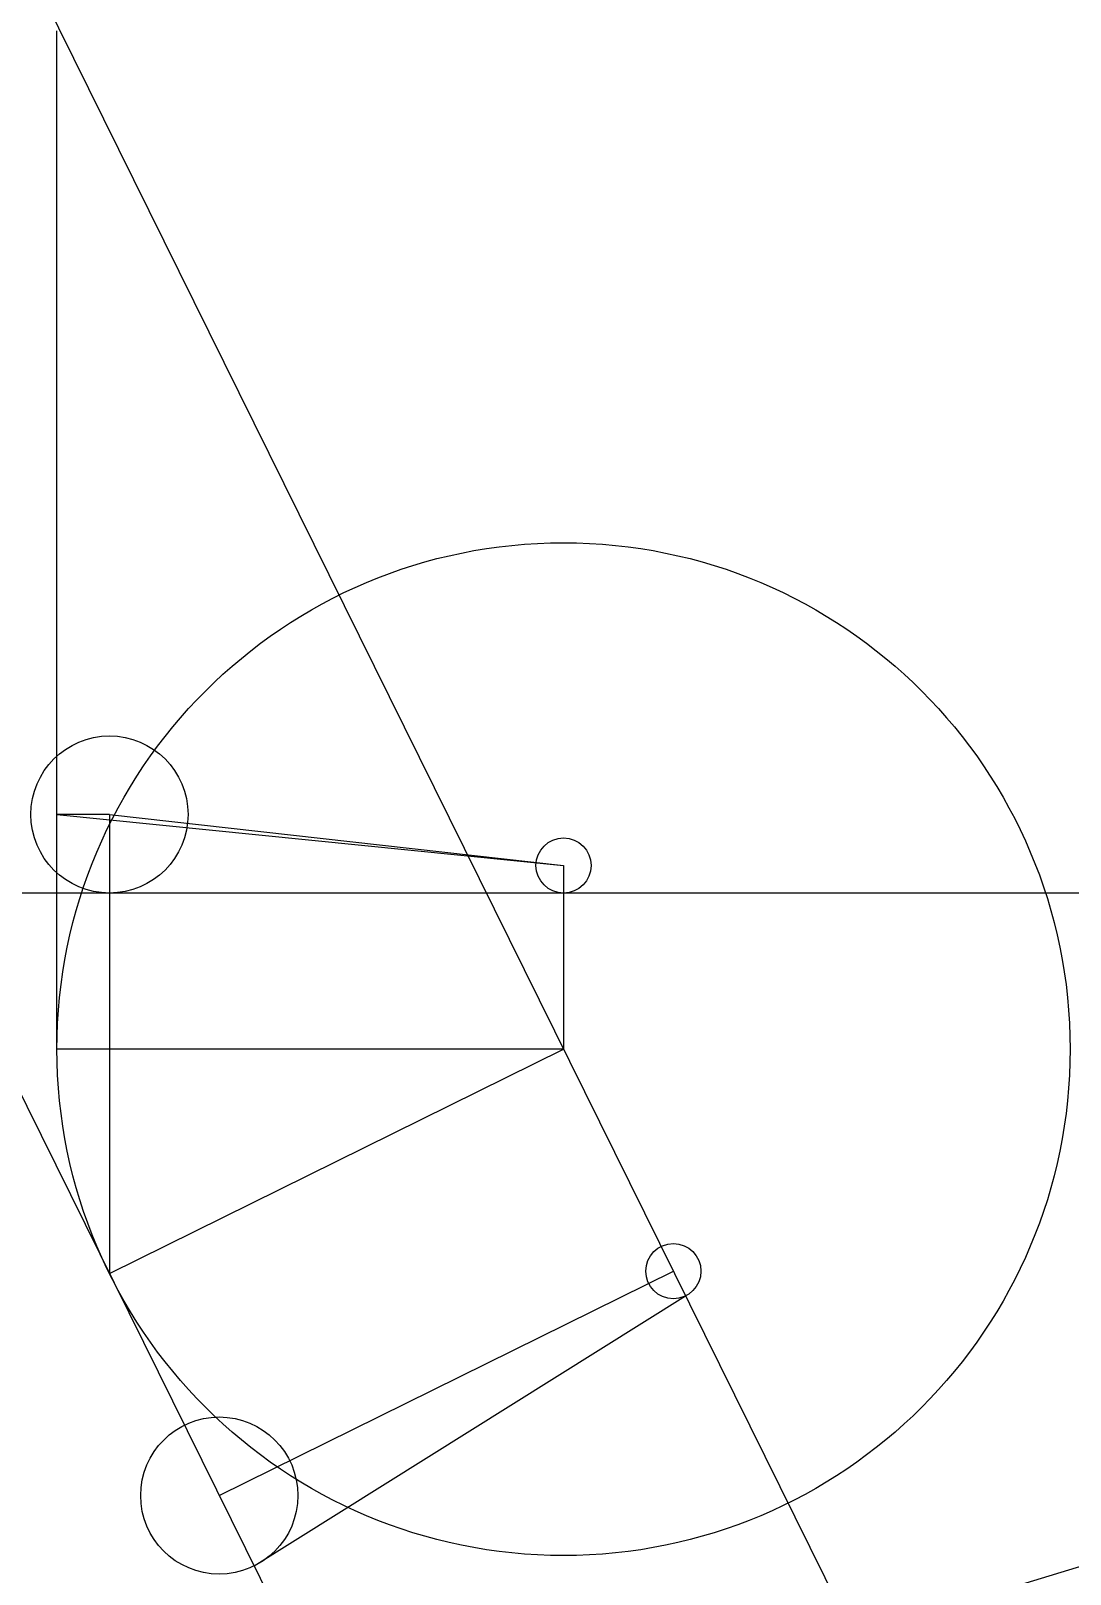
# Model space of a CAD drawing. Header units: inches. Extents: x -21.1 to 29.8, y -27.2 to 48.4.
import ezdxf

# ---------------------------------------------------------------- set-up
doc = ezdxf.new("R2010")
doc.units = ezdxf.units.IN
doc.header["$MEASUREMENT"] = 0
doc.layers.add('fold', color=220, linetype='Continuous', transparency=0.4)
doc.layers.add('revolution', color=50, linetype='Continuous', transparency=0.4)

msp = doc.modelspace()

# ---------------------------------------------------------------- linework, layer by layer
for p, q in [((-17.25, 10), (5, 7.5)), ((-17.25, -12.5), (5, -1.5))]:
    msp.add_line(p, q)
at = {"color": 3}
msp.add_line((-10.163, -26.835), (10.979, -13.594), dxfattribs=at)
at = {"color": 2, "true_color": 0xf1eb1f, "transparency": 33554585}
msp.add_xline((26.064, -28.143), (0.956595, 0.291421), dxfattribs=at)
at = {"layer": 'fold'}
for p, q in [((-17.25, 10), (-17.25, -12.5)), ((5, 7.5), (5, -1.5)), ((-11.87, -23.383), (10.38, -12.383))]:
    msp.add_line(p, q, dxfattribs=at)
for p, direction in [((5, -1.5), (0.44318, -0.896433)), ((5, 6.149), (-1, 0)), ((-17.25, -12.5), (0.44318, -0.896433))]:
    msp.add_xline(p, direction, dxfattribs=at)
for centre, radius in [((-17.25, 10), 3.851), ((5, 7.5), 1.351), ((10.38, -12.383), 1.351), ((-11.87, -23.383), 3.851)]:
    msp.add_circle(centre, radius, dxfattribs=at)
at = {"layer": 'revolution', "color": 2, "true_color": 0xf1eb1f, "transparency": 33554585}
for p, q in [((-19.821, -1.5), (-19.821, 48.41)), ((5, -1.5), (-19.821, -1.5))]:
    msp.add_line(p, q, dxfattribs=at)
at = {"layer": 'revolution', "color": 3}
msp.add_line((-19.821, 10), (5, 7.5), dxfattribs=at)
at = {"layer": 'revolution'}
msp.add_line((-17.25, 10), (-19.821, 10), dxfattribs=at)
at = {"layer": 'revolution', "color": 2, "true_color": 0xf1eb1f, "transparency": 33554585}
msp.add_circle((5, -1.5), 24.821, dxfattribs=at)

doc.saveas('drawing.dxf')
